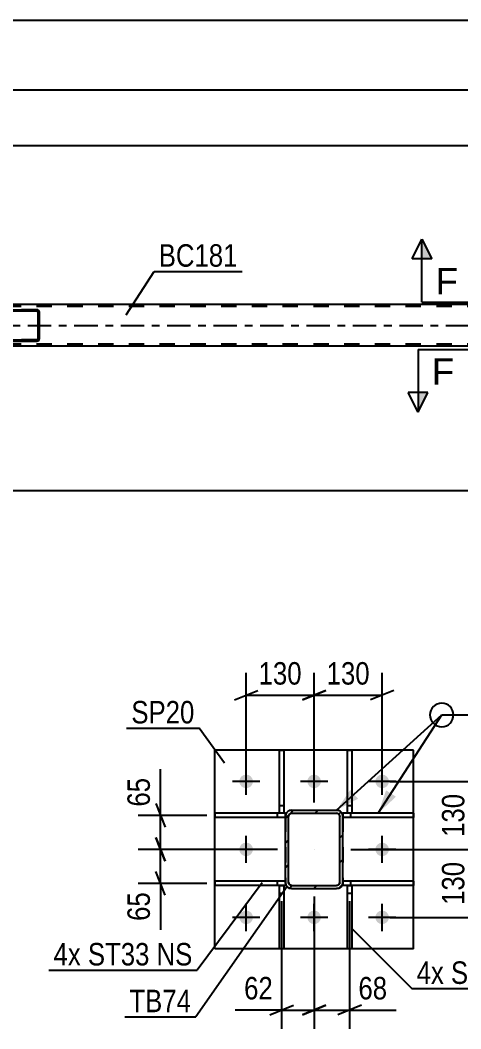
# Model space of a CAD drawing. Header units: millimetres. Extents: x 0 to 841, y 0 to 594.
# Drawn here: x 261.9 to 318, y 144.2 to 272.7 of the extents above; entities that cross this region are included whole.
import ezdxf

# ---------------------------------------------------------------- set-up
doc = ezdxf.new("R2010")
doc.units = ezdxf.units.MM
doc.linetypes.add('DXK_LINE_DOT2', pattern=[3.9198, 1.9599, -1.9599])
doc.linetypes.add('DXK_LINE_DOT3', pattern=[5.9187, 2.979, -0.9799, 0.9799, -0.9799])
doc.styles.add('Arial', font='ARIAL.TTF', dxfattribs={"height": 0.2})
doc.styles.add('Arial Narrow', font='ARIALN.TTF', dxfattribs={"height": 0.2})

# ---------------------------------------------------------------- blocks, each defined once
blk = doc.blocks.new('Part-815137657-6059 - 5882')
at = {"color": 7, "linetype": 'DXK_LINE_DOT2'}
for p, q in [((732.38, 236.22), (73.46, 236.22)), ((732.38, 231.42), (73.46, 231.42))]:
    blk.add_line(p, q, dxfattribs=at)
at = {"color": 2, "linetype": 'Continuous'}
for p, q in [((334.98, 236.46), (170.71, 236.46)), ((334.98, 231.18), (170.71, 231.18))]:
    blk.add_line(p, q, dxfattribs=at)
at = {"color": 7, "linetype": 'DXK_LINE_DOT3'}
blk.add_line((73.46, 233.82), (732.38, 233.82), dxfattribs=at)
blk = doc.blocks.new('Part-815137657-6099 - 5882')
at = {"linetype": 'Continuous'}
h = blk.add_hatch(dxfattribs=at)
h.set_pattern_fill('', scale=0.7, style=0, pattern_type=0)
h.set_pattern_definition([(45, (264.3112, 235.6187), (-1.57154, 1.57154), [])])
h.paths.add_polyline_path([(264.34, 235.5), (264.31, 235.62), (264.24, 235.72), (264.13, 235.79), (264, 235.82), (260.42, 235.82), (260.29, 235.79), (260.18, 235.72), (260.11, 235.62), (260.08, 235.5), (260.08, 232.14), (260.11, 232.01), (260.18, 231.91), (260.29, 231.84), (260.42, 231.82), (264, 231.82), (264.13, 231.84), (264.24, 231.91), (264.31, 232.01), (264.34, 232.14)])
h.paths.add_polyline_path([(264.15, 232.08), (264.12, 232.02), (264.06, 231.99), (264, 231.98), (260.42, 231.98), (260.36, 231.99), (260.3, 232.02), (260.26, 232.08), (260.25, 232.14), (260.25, 235.5), (260.26, 235.56), (260.3, 235.61), (260.36, 235.64), (260.42, 235.66), (264, 235.66), (264.06, 235.64), (264.12, 235.61), (264.15, 235.56), (264.17, 235.5), (264.17, 232.14)])
at = {"color": 7, "linetype": 'DXK_LINE_DOT2'}
for p, q in [((251.73, 235.5), (251.76, 235.62)), ((251.73, 232.14), (251.73, 235.5)), ((251.91, 235.56), (251.9, 235.5)), ((251.9, 232.14), (251.9, 235.5)), ((251.95, 235.61), (251.91, 235.56)), ((251.94, 235.79), (252.07, 235.82)), ((252.01, 235.64), (251.95, 235.61)), ((252.07, 235.66), (252.01, 235.64)), ((252.72, 235.82), (252.07, 235.82)), ((264, 235.66), (252.07, 235.66)), ((255.65, 235.82), (255.78, 235.79)), ((255.71, 235.64), (255.65, 235.66)), ((255.77, 235.61), (255.71, 235.64)), ((255.8, 235.56), (255.77, 235.61)), ((255.82, 235.5), (255.8, 235.56)), ((255.82, 232.14), (255.82, 235.5)), ((255.96, 235.62), (255.99, 235.5)), ((255.99, 232.14), (255.99, 235.5)), ((264, 235.82), (260.42, 235.82)), ((251.76, 232.01), (251.73, 232.14)), ((251.9, 232.14), (251.91, 232.08)), ((251.91, 232.08), (251.95, 232.02)), ((252.07, 231.82), (251.94, 231.84)), ((251.95, 232.02), (252.01, 231.99)), ((252.01, 231.99), (252.07, 231.98)), ((264, 231.98), (252.07, 231.98)), ((252.72, 231.82), (252.07, 231.82)), ((255.65, 231.98), (255.71, 231.99)), ((255.78, 231.84), (255.65, 231.82)), ((255.71, 231.99), (255.77, 232.02)), ((255.77, 232.02), (255.8, 232.08)), ((255.8, 232.08), (255.82, 232.14)), ((255.99, 232.14), (255.96, 232.01)), ((264, 231.82), (260.42, 231.82))]:
    blk.add_line(p, q, dxfattribs=at)
at = {"color": 2, "linetype": 'Continuous'}
for p, q in [((260.42, 235.82), (252.72, 235.82)), ((260.11, 235.62), (260.08, 235.5)), ((260.08, 232.14), (260.08, 235.5)), ((260.25, 235.5), (260.26, 235.56)), ((260.25, 232.14), (260.25, 235.5)), ((260.26, 235.56), (260.3, 235.61)), ((260.42, 235.82), (260.29, 235.79)), ((260.3, 235.61), (260.36, 235.64)), ((260.36, 235.64), (260.42, 235.66)), ((260.42, 235.82), (264, 235.82)), ((260.42, 235.66), (264, 235.66)), ((264.13, 235.79), (264, 235.82)), ((264, 235.66), (264.06, 235.64)), ((264.06, 235.64), (264.12, 235.61)), ((264.12, 235.61), (264.15, 235.56)), ((264.15, 235.56), (264.17, 235.5)), ((264.17, 232.14), (264.17, 235.5)), ((264.34, 235.5), (264.31, 235.62)), ((264.34, 232.14), (264.34, 235.5)), ((260.42, 231.82), (252.72, 231.82)), ((260.08, 232.14), (260.11, 232.01)), ((260.26, 232.08), (260.25, 232.14)), ((260.3, 232.02), (260.26, 232.08)), ((260.29, 231.84), (260.42, 231.82)), ((260.36, 231.99), (260.3, 232.02)), ((260.42, 231.98), (260.36, 231.99)), ((260.42, 231.98), (264, 231.98)), ((260.42, 231.82), (264, 231.82)), ((264.06, 231.99), (264, 231.98)), ((264, 231.82), (264.13, 231.84)), ((264.12, 232.02), (264.06, 231.99)), ((264.15, 232.08), (264.12, 232.02)), ((264.17, 232.14), (264.15, 232.08)), ((264.31, 232.01), (264.34, 232.14))]:
    blk.add_line(p, q, dxfattribs=at)
at = {"color": 7, "linetype": 'DXK_LINE_DOT2'}
for centre, start, end in [((252.06, 235.48), 110.7583, 155.68), ((255.66, 235.48), 24.32, 69.2417), ((252.06, 232.15), 204.32, 249.2417), ((255.66, 232.15), 290.7583, 335.68)]:
    blk.add_arc(centre, 0.331, start, end, dxfattribs=at)
at = {"color": 2, "linetype": 'Continuous'}
for centre, start, end in [((260.41, 235.48), 110.7583, 155.68), ((264.01, 235.48), 24.32, 69.2417), ((260.41, 232.15), 204.32, 249.2417), ((264.01, 232.15), 290.7583, 335.68)]:
    blk.add_arc(centre, 0.331, start, end, dxfattribs=at)
blk = doc.blocks.new('Part-815137657-6490 - 6387')
at = {"color": 2, "linetype": 'Continuous'}
for p, q in [((286.68, 154.36), (286.68, 179.69)), ((312.01, 179.69), (286.68, 179.69)), ((312.01, 154.36), (312.01, 179.69)), ((312.01, 154.36), (286.68, 154.36))]:
    blk.add_line(p, q, dxfattribs=at)
blk = doc.blocks.new('Part-815137657-6478 - 6387')
at = {"linetype": 'Continuous'}
h = blk.add_hatch(dxfattribs=at)
h.set_pattern_fill('', scale=0.7, style=0, pattern_type=0)
h.set_pattern_definition([(45, (302.7783, 171.7902), (-1.57154, 1.57154), [])])
h.paths.add_polyline_path([(302.95, 171.53), (302.78, 171.79), (302.52, 171.96), (302.21, 172.02), (296.48, 172.02), (296.17, 171.96), (295.91, 171.79), (295.74, 171.53), (295.68, 171.22), (295.68, 162.82), (295.74, 162.52), (295.91, 162.26), (296.17, 162.09), (296.48, 162.02), (302.21, 162.02), (302.52, 162.09), (302.78, 162.26), (302.95, 162.52), (303.01, 162.82), (303.01, 171.22)])
h.paths.add_polyline_path([(302.61, 162.82), (302.58, 162.67), (302.5, 162.54), (302.37, 162.45), (302.21, 162.42), (296.48, 162.42), (296.33, 162.45), (296.2, 162.54), (296.11, 162.67), (296.08, 162.82), (296.08, 171.22), (296.11, 171.38), (296.2, 171.51), (296.33, 171.59), (296.48, 171.62), (302.21, 171.62), (302.37, 171.59), (302.5, 171.51), (302.58, 171.38), (302.61, 171.22)])
at = {"color": 7, "linetype": 'DXK_LINE_DOT2'}
for p, q in [((295.68, 171.22), (295.74, 171.53)), ((295.68, 171.22), (295.68, 162.82)), ((296.11, 171.38), (296.08, 171.22)), ((296.08, 162.82), (296.08, 171.22)), ((296.2, 171.51), (296.11, 171.38)), ((296.17, 171.96), (296.48, 172.02)), ((296.33, 171.59), (296.2, 171.51)), ((296.48, 171.62), (296.33, 171.59)), ((296.48, 172.02), (302.21, 172.02)), ((296.48, 171.62), (302.21, 171.62)), ((302.21, 172.02), (302.52, 171.96)), ((302.37, 171.59), (302.21, 171.62)), ((302.5, 171.51), (302.37, 171.59)), ((302.58, 171.38), (302.5, 171.51)), ((302.61, 171.22), (302.58, 171.38)), ((302.61, 162.82), (302.61, 171.22)), ((302.95, 171.53), (303.01, 171.22)), ((303.01, 171.22), (303.01, 162.82)), ((295.74, 162.52), (295.68, 162.82)), ((296.08, 162.82), (296.11, 162.67)), ((296.11, 162.67), (296.2, 162.54)), ((296.48, 162.02), (296.17, 162.09)), ((296.2, 162.54), (296.33, 162.45)), ((296.33, 162.45), (296.48, 162.42)), ((296.48, 162.42), (302.21, 162.42)), ((296.48, 162.02), (302.21, 162.02)), ((302.21, 162.42), (302.37, 162.45)), ((302.52, 162.09), (302.21, 162.02)), ((302.37, 162.45), (302.5, 162.54)), ((302.5, 162.54), (302.58, 162.67)), ((302.58, 162.67), (302.61, 162.82)), ((303.01, 162.82), (302.95, 162.52))]:
    blk.add_line(p, q, dxfattribs=at)
at = {"color": 2, "linetype": 'Continuous'}
for p, q in [((295.74, 171.53), (295.68, 171.22)), ((295.68, 162.82), (295.68, 171.22)), ((296.08, 171.22), (296.11, 171.38)), ((296.08, 162.82), (296.08, 171.22)), ((296.11, 171.38), (296.2, 171.51)), ((296.48, 172.02), (296.17, 171.96)), ((296.2, 171.51), (296.33, 171.59)), ((296.33, 171.59), (296.48, 171.62)), ((296.48, 172.02), (302.21, 172.02)), ((296.48, 171.62), (302.21, 171.62)), ((302.52, 171.96), (302.21, 172.02)), ((302.21, 171.62), (302.37, 171.59)), ((302.37, 171.59), (302.5, 171.51)), ((302.5, 171.51), (302.58, 171.38)), ((302.58, 171.38), (302.61, 171.22)), ((302.61, 162.82), (302.61, 171.22)), ((303.01, 171.22), (302.95, 171.53)), ((303.01, 162.82), (303.01, 171.22)), ((295.68, 162.82), (295.74, 162.52)), ((296.11, 162.67), (296.08, 162.82)), ((296.2, 162.54), (296.11, 162.67)), ((296.17, 162.09), (296.48, 162.02)), ((296.33, 162.45), (296.2, 162.54)), ((296.48, 162.42), (296.33, 162.45)), ((296.48, 162.42), (302.21, 162.42)), ((296.48, 162.02), (302.21, 162.02)), ((302.37, 162.45), (302.21, 162.42)), ((302.21, 162.02), (302.52, 162.09)), ((302.5, 162.54), (302.37, 162.45)), ((302.58, 162.67), (302.5, 162.54)), ((302.61, 162.82), (302.58, 162.67)), ((302.95, 162.52), (303.01, 162.82))]:
    blk.add_line(p, q, dxfattribs=at)
at = {"color": 7, "linetype": 'DXK_LINE_DOT3'}
blk.add_line((299.35, 167.02), (299.35, 167.02), dxfattribs=at)
at = {"color": 7, "linetype": 'DXK_LINE_DOT2'}
for centre, start, end in [((296.48, 171.22), 112.5, 157.5), ((302.21, 171.22), 22.5, 67.5), ((296.48, 162.82), 202.5, 247.5), ((302.21, 162.82), 292.5, 337.5)]:
    blk.add_arc(centre, 0.8, start, end, dxfattribs=at)
at = {"color": 2, "linetype": 'Continuous'}
for centre, start, end in [((296.48, 171.22), 112.5, 157.5), ((302.21, 171.22), 22.5, 67.5), ((296.48, 162.82), 202.5, 247.5), ((302.21, 162.82), 292.5, 337.5)]:
    blk.add_arc(centre, 0.8, start, end, dxfattribs=at)
blk = doc.blocks.new('Part-815137657-6505 - 6387')
at = {"color": 2, "linetype": 'Continuous'}
for p, q in [((312.01, 162.96), (303.01, 162.96)), ((303.01, 162.83), (303.01, 162.42)), ((303.6, 162.42), (303.01, 162.42)), ((312.01, 162.42), (304.14, 162.42)), ((312.01, 162.96), (312.01, 162.42))]:
    blk.add_line(p, q, dxfattribs=at)
at = {"color": 7, "linetype": 'DXK_LINE_DOT2'}
for p, q in [((303.01, 162.96), (303.01, 162.83)), ((304.14, 162.42), (303.6, 162.42)), ((304.01, 162.42), (304.01, 162.96))]:
    blk.add_line(p, q, dxfattribs=at)
blk = doc.blocks.new('Part-815137657-6556 - 6387')
at = {"color": 2, "linetype": 'Continuous'}
for p, q in [((303.6, 171.63), (303.6, 179.69)), ((303.6, 179.69), (304.14, 179.69)), ((304.14, 179.69), (304.14, 171.63)), ((304.14, 171.63), (303.6, 171.63))]:
    blk.add_line(p, q, dxfattribs=at)
at = {"color": 7, "linetype": 'DXK_LINE_DOT2'}
blk.add_line((303.6, 172.63), (304.14, 172.63), dxfattribs=at)
blk = doc.blocks.new('Part-815137657-6551 - 6387')
at = {"color": 2, "linetype": 'Continuous'}
for p, q in [((294.94, 171.63), (294.94, 179.69)), ((294.94, 179.69), (295.47, 179.69)), ((295.47, 179.69), (295.47, 171.63)), ((295.47, 171.63), (294.94, 171.63))]:
    blk.add_line(p, q, dxfattribs=at)
at = {"color": 7, "linetype": 'DXK_LINE_DOT2'}
blk.add_line((294.94, 172.63), (295.47, 172.63), dxfattribs=at)
blk = doc.blocks.new('Part-815137657-6561 - 6387')
at = {"color": 2, "linetype": 'Continuous'}
for p, q in [((294.94, 154.36), (294.94, 162.43)), ((294.94, 162.43), (295.47, 162.43)), ((295.47, 162.43), (295.47, 154.36)), ((295.47, 154.36), (294.94, 154.36))]:
    blk.add_line(p, q, dxfattribs=at)
at = {"color": 7, "linetype": 'DXK_LINE_DOT2'}
blk.add_line((294.94, 161.43), (295.47, 161.43), dxfattribs=at)
blk = doc.blocks.new('Part-815137657-6571 - 6387')
at = {"color": 2, "linetype": 'Continuous'}
for p, q in [((312.01, 171.62), (303.01, 171.62)), ((303.01, 171.62), (303.01, 171.22)), ((312.01, 171.09), (303.01, 171.09)), ((312.01, 171.62), (312.01, 171.09))]:
    blk.add_line(p, q, dxfattribs=at)
at = {"color": 7, "linetype": 'DXK_LINE_DOT2'}
for p, q in [((303.01, 171.22), (303.01, 171.09)), ((304.01, 171.09), (304.01, 171.62))]:
    blk.add_line(p, q, dxfattribs=at)
blk = doc.blocks.new('Bolt-815137657-6574 - 6387')
at = {"linetype": 'Continuous'}
for points in [[(289.81, 175.69, -1), (291.55, 175.69, -1)], [(298.48, 175.69, -1), (300.21, 175.69, -1)], [(307.15, 175.69, -1), (308.88, 175.69, -1)], [(289.81, 167.02, -1), (291.55, 167.02, -1)], [(307.15, 167.02, -1), (308.88, 167.02, -1)], [(289.81, 158.36, -1), (291.55, 158.36, -1)], [(298.48, 158.36, -1), (300.21, 158.36, -1)], [(307.15, 158.36, -1), (308.88, 158.36, -1)]]:
    blk.add_hatch(color=1, dxfattribs=at).paths.add_polyline_path(points)
at = {"color": 1, "linetype": 'Continuous'}
for p, q in [((290.68, 173.96), (290.68, 177.42)), ((299.35, 173.96), (299.35, 177.42)), ((308.01, 173.96), (308.01, 177.42)), ((292.41, 175.69), (288.95, 175.69)), ((301.08, 175.69), (297.61, 175.69)), ((309.75, 175.69), (306.28, 175.69)), ((290.68, 165.29), (290.68, 168.76)), ((308.01, 165.29), (308.01, 168.76)), ((292.41, 167.02), (288.95, 167.02)), ((309.75, 167.02), (306.28, 167.02)), ((290.68, 156.62), (290.68, 160.09)), ((299.35, 156.62), (299.35, 160.09)), ((308.01, 156.62), (308.01, 160.09)), ((292.41, 158.36), (288.95, 158.36)), ((301.08, 158.36), (297.61, 158.36)), ((309.75, 158.36), (306.28, 158.36))]:
    blk.add_line(p, q, dxfattribs=at)
blk = doc.blocks.new('Part-815137657-6588 - 6387')
at = {"color": 2, "linetype": 'Continuous'}
for p, q in [((303.6, 154.36), (303.6, 162.43)), ((303.6, 162.43), (304.14, 162.43)), ((304.14, 162.43), (304.14, 154.36)), ((304.14, 154.36), (303.6, 154.36))]:
    blk.add_line(p, q, dxfattribs=at)
at = {"color": 7, "linetype": 'DXK_LINE_DOT2'}
blk.add_line((303.6, 161.43), (304.14, 161.43), dxfattribs=at)
blk = doc.blocks.new('Part-815137657-6593 - 6387')
at = {"color": 2, "linetype": 'Continuous'}
for p, q in [((295.68, 171.62), (286.68, 171.62)), ((286.68, 171.62), (286.68, 171.09)), ((295.68, 171.09), (286.68, 171.09)), ((295.68, 171.22), (295.68, 171.62))]:
    blk.add_line(p, q, dxfattribs=at)
at = {"color": 7, "linetype": 'DXK_LINE_DOT2'}
for p, q in [((294.68, 171.09), (294.68, 171.62)), ((295.68, 171.22), (295.68, 171.09))]:
    blk.add_line(p, q, dxfattribs=at)
blk = doc.blocks.new('Part-815137657-6600 - 6387')
at = {"color": 2, "linetype": 'Continuous'}
for p, q in [((295.68, 162.96), (286.68, 162.96)), ((286.68, 162.96), (286.68, 162.42)), ((294.94, 162.42), (286.68, 162.42)), ((295.68, 162.42), (295.47, 162.42)), ((295.68, 162.82), (295.68, 162.42))]:
    blk.add_line(p, q, dxfattribs=at)
at = {"color": 7, "linetype": 'DXK_LINE_DOT2'}
for p, q in [((294.68, 162.42), (294.68, 162.96)), ((295.47, 162.42), (294.94, 162.42)), ((295.68, 162.82), (295.68, 162.96))]:
    blk.add_line(p, q, dxfattribs=at)
blk = doc.blocks.new('StraightDimension-815137657-6309 - 5882')
at = {"color": 7, "linetype": 'Continuous'}
blk.add_line((165.51, 212.79), (335.78, 212.79), dxfattribs=at)
blk = doc.blocks.new('StraightDimension-815137657-6316 - 5882')
at = {"color": 7, "linetype": 'Continuous'}
blk.add_line((64.2, 272.72), (741.64, 272.72), dxfattribs=at)
blk = doc.blocks.new('StraightDimension-815137657-6325 - 5882')
at = {"color": 7, "linetype": 'Continuous'}
blk.add_line((165.51, 256.74), (335.78, 256.74), dxfattribs=at)
blk = doc.blocks.new('StraightDimension-815137657-9471 - 5882')
at = {"color": 7, "linetype": 'Continuous'}
blk.add_line((64.84, 263.86), (741, 263.86), dxfattribs=at)
blk = doc.blocks.new('StraightDimension-815137657-6633 - 6387')
at = {"color": 7, "linetype": 'Continuous'}
for p, q in [((279.16, 168.52), (280.36, 165.52)), ((294.68, 167.02), (276.91, 167.02)), ((279.76, 162.69), (279.76, 167.02)), ((280.36, 161.19), (279.16, 164.19)), ((285.68, 162.69), (276.91, 162.69)), ((279.76, 162.69), (279.76, 156.78)), ((279.76, 162.69), (279.76, 156.78))]:
    blk.add_line(p, q, dxfattribs=at)
at = {"color": 0}
blk.add_wipeout([(279.01, 162.17), (274.81, 162.17), (274.81, 157.31), (279.01, 157.31)], dxfattribs=at)
at = {"color": 3, "style": 'Arial Narrow'}
blk.add_text('65', height=2.863, rotation=90.0002, dxfattribs=at).set_placement((278.41, 157.91))
blk = doc.blocks.new('StraightDimension-815137657-6612 - 6387')
at = {"color": 7, "linetype": 'Continuous'}
for p, q in [((319.24, 177.19), (320.44, 174.19)), ((309.01, 175.69), (322.24, 175.69)), ((319.84, 167.02), (319.84, 175.69)), ((320.44, 165.52), (319.24, 168.52)), ((304.01, 167.02), (322.24, 167.02))]:
    blk.add_line(p, q, dxfattribs=at)
at = {"color": 0}
blk.add_wipeout([(319.09, 174.7), (314.89, 174.7), (314.89, 168.02), (319.09, 168.02)], dxfattribs=at)
at = {"color": 3, "style": 'Arial Narrow'}
blk.add_text('130', height=2.863, rotation=90.0002, dxfattribs=at).set_placement((318.49, 168.62))
blk = doc.blocks.new('StraightDimension-815137657-6675 - 6387')
at = {"color": 7, "linetype": 'Continuous'}
for p, q in [((299.35, 161.02), (299.35, 144.15)), ((295.2, 160.43), (295.2, 144.15)), ((293.7, 145.95), (296.7, 147.15)), ((300.85, 147.15), (297.85, 145.95)), ((295.2, 146.55), (289.3, 146.55)), ((295.2, 146.55), (289.3, 146.55)), ((295.2, 146.55), (299.35, 146.55))]:
    blk.add_line(p, q, dxfattribs=at)
at = {"color": 0}
blk.add_wipeout([(294.68, 147.3), (294.68, 151.5), (289.82, 151.5), (289.82, 147.3)], dxfattribs=at)
at = {"color": 3, "style": 'Arial Narrow'}
blk.add_text('62', height=2.863, dxfattribs=at).set_placement((290.42, 147.9))
blk = doc.blocks.new('StraightDimension-815137657-6622 - 6387')
at = {"color": 7, "linetype": 'Continuous'}
for p, q in [((319.24, 168.52), (320.44, 165.52)), ((304.01, 167.02), (322.24, 167.02)), ((319.84, 158.36), (319.84, 167.02)), ((320.44, 156.86), (319.24, 159.86)), ((309.01, 158.36), (322.24, 158.36))]:
    blk.add_line(p, q, dxfattribs=at)
at = {"color": 0}
blk.add_wipeout([(319.09, 166.03), (314.89, 166.03), (314.89, 159.35), (319.09, 159.35)], dxfattribs=at)
at = {"color": 3, "style": 'Arial Narrow'}
blk.add_text('130', height=2.863, rotation=90.0002, dxfattribs=at).set_placement((318.49, 159.95))
blk = doc.blocks.new('StraightDimension-815137657-6639 - 6387')
at = {"color": 7, "linetype": 'Continuous'}
for p, q in [((279.76, 171.36), (279.76, 177.26)), ((279.76, 171.36), (279.76, 177.26)), ((279.16, 172.86), (280.36, 169.86)), ((285.68, 171.36), (276.91, 171.36)), ((279.76, 167.02), (279.76, 171.36)), ((280.36, 165.52), (279.16, 168.52)), ((294.68, 167.02), (276.91, 167.02))]:
    blk.add_line(p, q, dxfattribs=at)
at = {"color": 0}
blk.add_wipeout([(279.01, 176.74), (274.81, 176.74), (274.81, 171.88), (279.01, 171.88)], dxfattribs=at)
at = {"color": 3, "style": 'Arial Narrow'}
blk.add_text('65', height=2.863, rotation=90.0002, dxfattribs=at).set_placement((278.41, 172.48))
blk = doc.blocks.new('StraightDimension-815137657-6646 - 6387')
at = {"color": 7, "linetype": 'Continuous'}
for p, q in [((299.35, 173.02), (299.35, 189.53)), ((308.01, 176.69), (308.01, 189.53)), ((297.85, 186.08), (300.85, 187.28)), ((299.35, 186.68), (308.01, 186.68)), ((309.51, 187.28), (306.51, 186.08))]:
    blk.add_line(p, q, dxfattribs=at)
at = {"color": 0}
blk.add_wipeout([(307.02, 187.43), (307.02, 191.63), (300.34, 191.63), (300.34, 187.43)], dxfattribs=at)
at = {"color": 3, "style": 'Arial Narrow'}
blk.add_text('130', height=2.863, dxfattribs=at).set_placement((300.94, 188.03))
blk = doc.blocks.new('StraightDimension-815137657-6655 - 6387')
at = {"color": 7, "linetype": 'Continuous'}
for p, q in [((290.68, 176.69), (290.68, 189.53)), ((299.35, 173.02), (299.35, 189.53)), ((289.18, 186.08), (292.18, 187.28)), ((290.68, 186.68), (299.35, 186.68)), ((300.85, 187.28), (297.85, 186.08))]:
    blk.add_line(p, q, dxfattribs=at)
at = {"color": 0}
blk.add_wipeout([(298.35, 187.43), (298.35, 191.63), (291.67, 191.63), (291.67, 187.43)], dxfattribs=at)
at = {"color": 3, "style": 'Arial Narrow'}
blk.add_text('130', height=2.863, dxfattribs=at).set_placement((292.27, 188.03))
blk = doc.blocks.new('StraightDimension-815137657-6665 - 6387')
at = {"color": 7, "linetype": 'Continuous'}
for p, q in [((299.35, 161.02), (299.35, 144.15)), ((303.87, 160.43), (303.87, 144.15)), ((297.85, 145.95), (300.85, 147.15)), ((305.37, 147.15), (302.37, 145.95)), ((299.35, 146.55), (303.87, 146.55)), ((303.87, 146.55), (309.78, 146.55)), ((303.87, 146.55), (309.78, 146.55))]:
    blk.add_line(p, q, dxfattribs=at)
at = {"color": 0}
blk.add_wipeout([(309.25, 147.3), (309.25, 151.5), (304.39, 151.5), (304.39, 147.3)], dxfattribs=at)
at = {"color": 3, "style": 'Arial Narrow'}
blk.add_text('68', height=2.863, dxfattribs=at).set_placement((304.99, 147.9))
blk = doc.blocks.new('Mark-815137657-6055 - 5882')
at = {"color": 0}
blk.add_wipeout([(289.59, 241.3), (289.59, 244.3), (279.54, 244.3), (279.54, 241.3)], dxfattribs=at)
blk.add_wipeout([(289.59, 241.3), (289.59, 244.3), (279.54, 244.3), (279.54, 241.3)], dxfattribs=at)
at = {"color": 30, "linetype": 'Continuous'}
for p, q in [((275.4, 235.15), (278.94, 240.7)), ((278.94, 240.7), (290.19, 240.7))]:
    blk.add_line(p, q, dxfattribs=at)
at = {"color": 3, "style": 'Arial Narrow'}
blk.add_text('BC181', height=2.863, dxfattribs=at).set_placement((279.54, 241.3))
blk = doc.blocks.new('SectionMark-815137657-6353 - 5882')
at = {"linetype": 'Continuous'}
for points in [[(314.33, 242.29), (313.08, 242.29), (313.08, 244.79)], [(360.19, 242.29), (358.94, 242.29), (360.19, 244.79)]]:
    blk.add_hatch(color=6, dxfattribs=at).paths.add_polyline_path(points)
at = {"color": 6, "linetype": 'Continuous'}
for p, q in [((311.83, 242.29), (313.08, 244.79)), ((313.08, 236.79), (313.08, 244.79)), ((313.08, 244.79), (314.33, 242.29)), ((360.19, 244.79), (358.94, 242.29)), ((360.19, 236.79), (360.19, 244.79)), ((360.19, 244.79), (361.44, 242.29)), ((314.33, 242.29), (311.83, 242.29)), ((358.94, 242.29), (361.44, 242.29)), ((313.08, 236.79), (321.08, 236.79)), ((360.19, 236.79), (352.19, 236.79))]:
    blk.add_line(p, q, dxfattribs=at)
at = {"color": 0, "linetype": 'Continuous'}
for points in [[(317.68, 237.79), (317.68, 241.29), (314.83, 241.29), (314.83, 237.79)], [(358.44, 237.79), (358.44, 241.29), (355.59, 241.29), (355.59, 237.79)]]:
    blk.add_wipeout(points, dxfattribs=at)
at = {"color": 3, "linetype": 'Continuous', "style": 'Arial'}
for p in [(314.83, 237.79), (355.59, 237.79)]:
    blk.add_text('F', height=3.34, dxfattribs=at).set_placement(p)
blk = doc.blocks.new('SectionMark-815137657-6357 - 5882')
at = {"linetype": 'Continuous'}
for points in [[(312.59, 225.26), (313.84, 225.26), (312.59, 222.76)], [(360.88, 225.26), (362.13, 225.26), (362.13, 222.76)]]:
    blk.add_hatch(color=6, dxfattribs=at).paths.add_polyline_path(points)
at = {"color": 6, "linetype": 'Continuous'}
for p, q in [((312.59, 230.76), (320.59, 230.76)), ((312.59, 230.76), (312.59, 222.76)), ((362.13, 230.76), (354.13, 230.76)), ((362.13, 230.76), (362.13, 222.76)), ((312.59, 222.76), (311.34, 225.26)), ((313.84, 225.26), (311.34, 225.26)), ((312.59, 222.76), (313.84, 225.26)), ((360.88, 225.26), (363.38, 225.26)), ((362.13, 222.76), (360.88, 225.26)), ((363.38, 225.26), (362.13, 222.76))]:
    blk.add_line(p, q, dxfattribs=at)
at = {"color": 0, "linetype": 'Continuous'}
for points in [[(317.19, 226.26), (317.19, 229.76), (314.34, 229.76), (314.34, 226.26)], [(360.38, 226.26), (360.38, 229.76), (357.53, 229.76), (357.53, 226.26)]]:
    blk.add_wipeout(points, dxfattribs=at)
at = {"color": 3, "linetype": 'Continuous', "style": 'Arial'}
for p in [(314.34, 226.26), (357.53, 226.26)]:
    blk.add_text('F', height=3.34, dxfattribs=at).set_placement(p)
blk = doc.blocks.new('Mark-815137657-6474 - 6387')
at = {"color": 0}
blk.add_wipeout([(283.66, 146.27), (283.66, 149.27), (275.8, 149.27), (275.8, 146.27)], dxfattribs=at)
blk.add_wipeout([(283.66, 146.27), (283.66, 149.27), (275.8, 149.27), (275.8, 146.27)], dxfattribs=at)
at = {"color": 30, "linetype": 'Continuous'}
for p in [(295.9, 162.31), (275.2, 145.67)]:
    blk.add_line(p, (284.26, 145.67), dxfattribs=at)
at = {"color": 3, "style": 'Arial Narrow'}
blk.add_text('TB74', height=2.863, dxfattribs=at).set_placement((275.8, 146.27))
blk = doc.blocks.new('Mark-815137657-6486 - 6387')
at = {"color": 0}
blk.add_wipeout([(284.09, 183.08), (284.09, 186.08), (276.05, 186.08), (276.05, 183.08)], dxfattribs=at)
blk.add_wipeout([(284.09, 183.08), (284.09, 186.08), (276.05, 186.08), (276.05, 183.08)], dxfattribs=at)
at = {"color": 30, "linetype": 'Continuous'}
for p in [(275.45, 182.48), (287.92, 178)]:
    blk.add_line(p, (284.69, 182.48), dxfattribs=at)
at = {"color": 3, "style": 'Arial Narrow'}
blk.add_text('SP20', height=2.863, dxfattribs=at).set_placement((276.05, 183.08))
blk = doc.blocks.new('WeldMark-815137657-6684 - 6387')
at = {"linetype": 'Continuous'}
for points in [[(304.94, 173.48), (302.21, 172.02), (303.93, 174.59)], [(309.77, 173.74), (307.51, 171.62), (308.51, 174.55)]]:
    blk.add_hatch(color=30, dxfattribs=at).paths.add_polyline_path(points)
at = {"color": 30, "linetype": 'Continuous'}
for p, q in [((302.21, 172.02), (315.61, 184.16)), ((307.51, 171.62), (315.61, 184.16)), ((315.61, 184.16), (324.61, 184.16))]:
    blk.add_line(p, q, dxfattribs=at)
at = {"color": 3, "linetype": 'Continuous'}
for q in [(323.32, 179.87), (319.89, 179.87)]:
    blk.add_line((319.89, 184.16), q, dxfattribs=at)
for start, end in [(90, 270), (270, 90)]:
    blk.add_arc((315.61, 184.16), 1.5, start, end, dxfattribs=at)
at = {"color": 0, "linetype": 'Continuous'}
blk.add_wipeout([(335.98, 183.26), (335.98, 186.26), (328.21, 186.26), (328.21, 183.26)], dxfattribs=at)
blk.add_wipeout([(335.98, 183.26), (335.98, 186.26), (328.21, 186.26), (328.21, 183.26)], dxfattribs=at)
at = {"color": 3, "linetype": 'Continuous'}
for q in [(328.89, 188.45), (328.89, 179.87)]:
    blk.add_line((324.61, 184.16), q, dxfattribs=at)
at = {"color": 3, "linetype": 'Continuous', "style": 'Arial'}
blk.add_text('TYP', height=2.865, dxfattribs=at).set_placement((328.21, 183.26))
blk = doc.blocks.new('MarkSet-815137657-6737 - 6387')
at = {"color": 0}
for points in [[(269.61, 152.23), (269.61, 155.23), (266.13, 155.23), (266.13, 152.23)], [(278.36, 152.23), (278.36, 155.23), (270.51, 155.23), (270.51, 152.23)], [(283.82, 152.23), (283.82, 155.23), (279.26, 155.23), (279.26, 152.23)]]:
    blk.add_wipeout(points, dxfattribs=at)
for points in [[(269.61, 152.23), (269.61, 155.23), (266.13, 155.23), (266.13, 152.23)], [(278.36, 152.23), (278.36, 155.23), (270.51, 155.23), (270.51, 152.23)], [(283.82, 152.23), (283.82, 155.23), (279.26, 155.23), (279.26, 152.23)]]:
    blk.add_wipeout(points, dxfattribs=at)
at = {"color": 30, "linetype": 'Continuous'}
for p in [(292.72, 162.76), (265.53, 151.63)]:
    blk.add_line(p, (284.42, 151.63), dxfattribs=at)
at = {"color": 3, "style": 'Arial Narrow'}
for s, p in [('4x', (266.13, 152.23)), ('ST33', (270.51, 152.23)), ('NS', (279.26, 152.23))]:
    blk.add_text(s, height=2.863, dxfattribs=at).set_placement(p)
blk = doc.blocks.new('MarkSet-815137657-6767 - 6387')
at = {"color": 0}
for points in [[(315.88, 149.88), (315.88, 152.88), (312.41, 152.88), (312.41, 149.88)], [(324.64, 149.88), (324.64, 152.88), (316.78, 152.88), (316.78, 149.88)], [(330.1, 149.88), (330.1, 152.88), (325.54, 152.88), (325.54, 149.88)]]:
    blk.add_wipeout(points, dxfattribs=at)
for points in [[(315.88, 149.88), (315.88, 152.88), (312.41, 152.88), (312.41, 149.88)], [(324.64, 149.88), (324.64, 152.88), (316.78, 152.88), (316.78, 149.88)], [(330.1, 149.88), (330.1, 152.88), (325.54, 152.88), (325.54, 149.88)]]:
    blk.add_wipeout(points, dxfattribs=at)
at = {"color": 30, "linetype": 'Continuous'}
for p, q in [((304.12, 156.97), (311.81, 149.28)), ((311.81, 149.28), (330.7, 149.28))]:
    blk.add_line(p, q, dxfattribs=at)
at = {"color": 3, "style": 'Arial Narrow'}
for s, p in [('4x', (312.41, 149.88)), ('ST32', (316.78, 149.88)), ('NS', (325.54, 149.88))]:
    blk.add_text(s, height=2.863, dxfattribs=at).set_placement(p)

msp = doc.modelspace()

# ---------------------------------------------------------------- block references
for name in ['StraightDimension-815137657-6316 - 5882', 'Part-815137657-6059 - 5882', 'Part-815137657-6099 - 5882', 'StraightDimension-815137657-6309 - 5882', 'Part-815137657-6490 - 6387', 'Part-815137657-6551 - 6387', 'Part-815137657-6556 - 6387', 'Bolt-815137657-6574 - 6387', 'Part-815137657-6593 - 6387', 'Part-815137657-6478 - 6387', 'Part-815137657-6571 - 6387', 'Part-815137657-6600 - 6387', 'Part-815137657-6561 - 6387', 'Part-815137657-6505 - 6387', 'Part-815137657-6588 - 6387']:
    msp.add_blockref(name, (0, 0))

# ---------------------------------------------------------------- next in the draw order: block references
for name in ['StraightDimension-815137657-6325 - 5882', 'SectionMark-815137657-6357 - 5882', 'Mark-815137657-6486 - 6387', 'StraightDimension-815137657-6612 - 6387', 'StraightDimension-815137657-6633 - 6387']:
    msp.add_blockref(name, (0, 0))

# ---------------------------------------------------------------- next in the draw order: block references
for name in ['StraightDimension-815137657-9471 - 5882', 'StraightDimension-815137657-6646 - 6387', 'StraightDimension-815137657-6639 - 6387', 'StraightDimension-815137657-6622 - 6387', 'StraightDimension-815137657-6675 - 6387']:
    msp.add_blockref(name, (0, 0))

# ---------------------------------------------------------------- next in the draw order: block references
for name in ['Mark-815137657-6055 - 5882', 'SectionMark-815137657-6353 - 5882', 'StraightDimension-815137657-6655 - 6387', 'WeldMark-815137657-6684 - 6387', 'Mark-815137657-6474 - 6387', 'StraightDimension-815137657-6665 - 6387']:
    msp.add_blockref(name, (0, 0))

# ---------------------------------------------------------------- next in the draw order: block references
for name in ['MarkSet-815137657-6737 - 6387', 'MarkSet-815137657-6767 - 6387']:
    msp.add_blockref(name, (0, 0))

doc.saveas('drawing.dxf')
